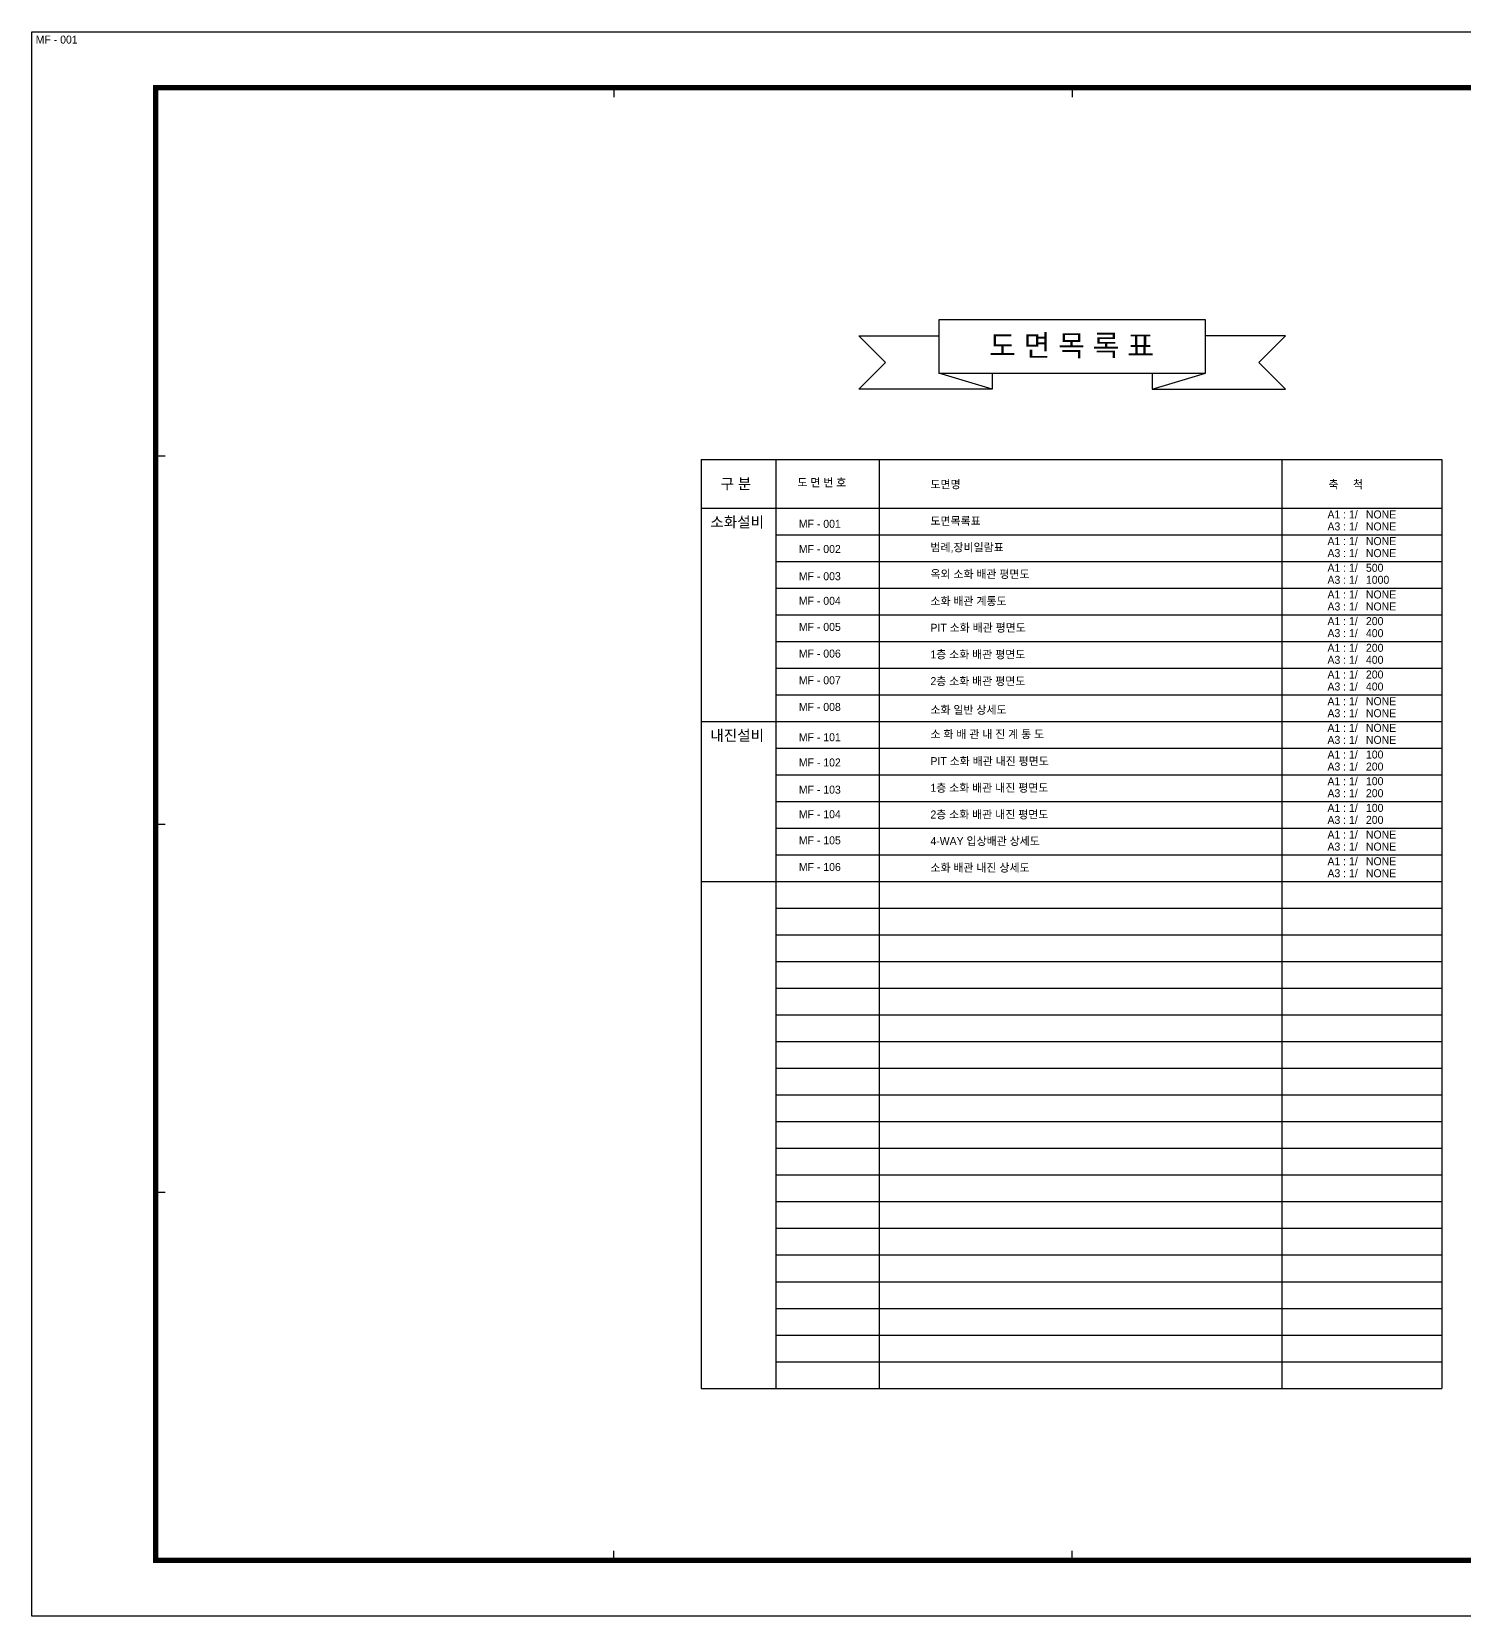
# Model space of a CAD drawing. Header units: millimetres. Extents: x 0 to 42050, y 0 to 29700.
# Drawn here: x 0 to 26849, y 0 to 29700 of the extents above; entities that cross this region are included whole.
import ezdxf
from ezdxf.enums import TextEntityAlignment as Align

# ---------------------------------------------------------------- set-up
doc = ezdxf.new("R2010")
doc.units = ezdxf.units.MM
doc.header["$LTSCALE"] = 50
for name, color, linetype in [('TEXT', 2, 'Continuous'), ('XR-SHEET-SHT', 5, 'Continuous'), ('Y', 2, 'Continuous')]:
    doc.layers.add(name, color=color, linetype=linetype)
doc.layers.add('XR-SHEET-TEMP', color=171, linetype='Continuous', plot=False)
doc.layers.add('숨김', color=1, linetype='Continuous', plot=False)
doc.styles.add('ghs', font='')
doc.styles.get('ghs').set_extended_font_data('Dotum')

# ---------------------------------------------------------------- blocks, each defined once
blk = doc.blocks.new('XR-SHEET')
at = {"layer": 'XR-SHEET-SHT', "color": 5}
blk.add_lwpolyline([(0, 594), (841, 594), (841, 0), (0, 0)], close=True, dxfattribs=at)
at = {"layer": 'XR-SHEET-SHT', "color": 5, "const_width": 2}
blk.add_lwpolyline([(46.5, 573), (819.5, 573), (819.5, 21), (46.5, 21)], close=True, dxfattribs=at)
at = {"layer": 'XR-SHEET-TEMP'}
for p, q in [((218.25, 573), (218.25, 569.5)), ((390, 573), (390, 569.5)), ((46.5, 435), (50, 435)), ((46.5, 297), (50, 297)), ((46.5, 159), (50, 159)), ((218.25, 21), (218.25, 24.5)), ((390, 21), (390, 24.5))]:
    blk.add_line(p, q, dxfattribs=at)

msp = doc.modelspace()

# ---------------------------------------------------------------- linework, layer by layer
at = {"layer": 'TEXT', "color": 3}
for p, q in [((18000, 22997), (17000, 23297)), ((21000, 22997), (22000, 23297)), ((12548, 21682), (12548, 4272)), ((12548, 21682), (26429, 21682)), ((13948, 21682), (13948, 4272)), ((26429, 21682), (26429, 4272)), ((12548, 20772), (26429, 20772)), ((12548, 4272), (26429, 4272))]:
    msp.add_line(p, q, dxfattribs=at)
msp.add_lwpolyline([(17000, 24297), (17000, 23297), (22000, 23297), (22000, 24297)], close=True, dxfattribs=at)
for points in [[(18000, 23297), (18000, 22997), (15500, 22997), (16000, 23497), (15500, 23997), (17000, 23997)], [(21000, 23297), (21000, 22997), (23500, 22997), (23000, 23497), (23500, 23997), (22000, 23997)]]:
    msp.add_lwpolyline(points, dxfattribs=at)
at = {"layer": 'Y'}
for p, q in [((15880, 21682), (15880, 4272)), ((23429, 21682), (23429, 4272)), ((13948, 20272), (26429, 20272)), ((13948, 19772), (26429, 19772)), ((13948, 19272), (26429, 19272)), ((13948, 18772), (26429, 18772)), ((13948, 18272), (26429, 18272)), ((13948, 17772), (26429, 17772)), ((13948, 17272), (26429, 17272)), ((12548, 16772), (26429, 16772)), ((13948, 16272), (26429, 16272)), ((13948, 15772), (26429, 15772)), ((13948, 15272), (26429, 15272)), ((13948, 14772), (26429, 14772)), ((13948, 14272), (26429, 14272)), ((12548, 13772), (26429, 13772)), ((13948, 13272), (26429, 13272)), ((13948, 12772), (26429, 12772)), ((13948, 12272), (26429, 12272)), ((13948, 11772), (26429, 11772)), ((13948, 11272), (26429, 11272)), ((13948, 10772), (26429, 10772)), ((13948, 10272), (26429, 10272)), ((13948, 9772), (26429, 9772)), ((13948, 9272), (26429, 9272)), ((13948, 8772), (26429, 8772)), ((13948, 8272), (26429, 8272)), ((13948, 7772), (26429, 7772)), ((13948, 7272), (26429, 7272)), ((13948, 6772), (26429, 6772)), ((13948, 6272), (26429, 6272)), ((13948, 5772), (26429, 5772)), ((13948, 5272), (26429, 5272)), ((13948, 4772), (26429, 4772))]:
    msp.add_line(p, q, dxfattribs=at)

# ---------------------------------------------------------------- block references
at = {"xscale": 50, "yscale": 50, "zscale": 50}
msp.add_blockref('XR-SHEET', (0, 0), dxfattribs=at)

# ---------------------------------------------------------------- texts
at = {"layer": 'TEXT', "style": 'ghs'}
for s, height, p in [('도 면 목 록 표', 400, (19488, 23619)), ('구 분', 200, (13198, 21127)), ('소화설비', 200, (13222, 20410)), ('내진설비', 200, (13222, 16410))]:
    msp.add_text(s, height=height, dxfattribs=at).set_placement(p, align=Align.CENTER)
at = {"layer": 'Y', "linetype": 'Continuous', "style": 'ghs'}
for s, p in [('도 면 번 호', (14350, 21175)), ('도면명', (16844, 21140)), ('축     척', (24303, 21140)), ('도면목록표', (16844, 20455)), ('A1 : 1/', (24285, 20577)), ('A3 : 1/', (24285, 20352)), ('NONE', (25006, 20577)), ('NONE', (25006, 20352)), ('A1 : 1/', (24285, 20077)), ('NONE', (25006, 20077)), ('범례,장비일람표', (16844, 19959)), ('A3 : 1/', (24285, 19852)), ('NONE', (25006, 19852)), ('옥외 소화 배관 평면도', (16844, 19459)), ('A1 : 1/', (24285, 19577)), ('500', (25006, 19577)), ('A3 : 1/', (24285, 19352)), ('1000', (25006, 19352)), ('소화 배관 계통도', (16844, 18953)), ('A1 : 1/', (24285, 19077)), ('A3 : 1/', (24285, 18852)), ('NONE', (25006, 19077)), ('A1 : 1/', (24285, 18577)), ('200', (25006, 18577)), ('NONE', (25006, 18852)), ('PIT 소화 배관 평면도', (16844, 18453)), ('A3 : 1/', (24285, 18352)), ('400', (25006, 18352)), ('1층 소화 배관 평면도', (16844, 17953)), ('A1 : 1/', (24285, 18077)), ('200', (25006, 18077)), ('A3 : 1/', (24285, 17852)), ('400', (25006, 17852)), ('2층 소화 배관 평면도', (16844, 17453)), ('A1 : 1/', (24285, 17577)), ('200', (25006, 17577)), ('A3 : 1/', (24285, 17352)), ('A1 : 1/', (24285, 17077)), ('400', (25006, 17352)), ('NONE', (25006, 17077)), ('소화 일반 상세도', (16844, 16915)), ('A3 : 1/', (24285, 16852)), ('NONE', (25006, 16852)), ('A1 : 1/', (24285, 16577)), ('NONE', (25006, 16577)), ('소 화 배 관 내 진 계 통 도', (16844, 16459)), ('A3 : 1/', (24285, 16352)), ('NONE', (25006, 16352)), ('PIT 소화 배관 내진 평면도', (16844, 15953)), ('A1 : 1/', (24285, 16077)), ('100', (25006, 16077)), ('A3 : 1/', (24285, 15852)), ('200', (25006, 15852)), ('1층 소화 배관 내진 평면도', (16844, 15453)), ('A1 : 1/', (24285, 15577)), ('A3 : 1/', (24285, 15352)), ('200', (25006, 15352)), ('100', (25006, 15577)), ('A1 : 1/', (24285, 15077)), ('100', (25006, 15077)), ('2층 소화 배관 내진 평면도', (16844, 14953)), ('A3 : 1/', (24285, 14852)), ('200', (25006, 14852)), ('4-WAY 입상배관 상세도', (16844, 14455)), ('A1 : 1/', (24285, 14577)), ('NONE', (25006, 14577)), ('A3 : 1/', (24285, 14352)), ('NONE', (25006, 14352)), ('소화 배관 내진 상세도', (16844, 13955)), ('A1 : 1/', (24285, 14077)), ('A3 : 1/', (24285, 13852)), ('NONE', (25006, 14077)), ('NONE', (25006, 13852))]:
    msp.add_text(s, height=150, dxfattribs=at).set_placement(p)
at = {"layer": 'Y', "style": 'ghs'}
for s, p in [('MF - 001', (14378, 20401)), ('MF - 002', (14378, 19929)), ('MF - 003', (14378, 19419)), ('MF - 004', (14378, 18958)), ('MF - 005', (14378, 18469)), ('MF - 006', (14378, 17969)), ('MF - 007', (14378, 17469)), ('MF - 008', (14378, 16969)), ('MF - 101', (14378, 16401)), ('MF - 102', (14378, 15929)), ('MF - 103', (14378, 15419)), ('MF - 104', (14378, 14958)), ('MF - 105', (14378, 14469)), ('MF - 106', (14378, 13969))]:
    msp.add_text(s, height=150, dxfattribs=at).set_placement(p)
at = {"layer": '숨김', "style": 'ghs'}
msp.add_text('MF - 001', height=150, dxfattribs=at).set_placement((76, 29477))

doc.saveas('drawing.dxf')
